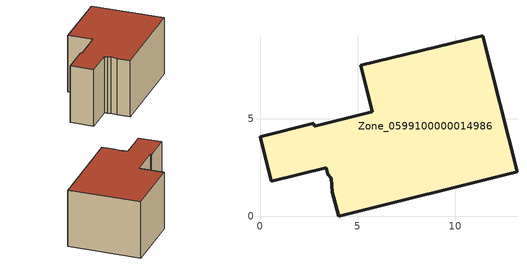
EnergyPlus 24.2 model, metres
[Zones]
Zone_0599100000014986
 floor ground (C_G): 3.71,1.23 3.64,1.95 3.48,2.15 3.39,2.5 0.58,1.8 0,4.07 2.75,4.76 2.79,4.61 5.76,5.36 5.15,7.74 11.4,9.26 13.16,2.27 4.02,0 z0
 wall outside (C_F): 3.64,1.95 3.71,1.23 4.02,0 13.16,2.27 11.4,9.26 5.15,7.74 5.76,5.36 2.79,4.61 2.75,4.76 0,4.07 0.58,1.8 3.39,2.5 3.48,2.15 3.64,1.95 z0:5.9
 roof outside (C_R): 3.39,2.5 3.48,2.15 3.64,1.95 3.71,1.23 4.02,0 13.16,2.27 11.4,9.26 5.15,7.74 5.76,5.36 2.79,4.61 2.75,4.76 0,4.07 0.58,1.8 z5.9
[BUILDING]
Pand.0599100000014986: North Axis=0; Terrain=City; Loads Convergence Tolerance Value=0.04; Temperature Convergence Tolerance Value=0.4; Solar Distribution=FullExterior; Maximum Number of Warmup Days=25; Minimum Number of Warmup Days=1
[Site:Location]
Rotterdam.The.Hague.AP_ZH_NLD Design_Conditions: Latitude=51.96; Longitude=4.45; Time Zone=1; Elevation=-4.5
[SITE:GROUNDTEMPERATURE:BUILDINGSURFACE]
18, 18, 18, 18, 18, 18, 18, 18, 18, 18, 18, 18
[MATERIAL] Thermal Absorptance=0.9; Solar Absorptance=0.7; Visible Absorptance=0.7
Name | Roughness | Thickness | Conductivity | Density | Specific Heat
G.TI.1965-1974 | MediumSmooth | 0.15 | 0.882353 | 540 | 1210
F.TI.1965-1974 | Rough | 0.3 | 0.697674 | 1920 | 840
R.TI.1965-1974 | MediumRough | 0.2 | 0.232558 | 1500 | 1000
[CONSTRUCTION]
C_G: G.TI.1965-1974
C_F: F.TI.1965-1974
C_R: R.TI.1965-1974
[ZONE]
Zone_0599100000014986: Type=1; Multiplier=1; Ceiling Height=Autocalculate; Volume=Autocalculate; Floor Area=autocalculate; Part of Total Floor Area=Yes
[ZONEINFILTRATION:DESIGNFLOWRATE]
Infil_Zone_0599100000014986: Zone or ZoneList or Space or SpaceList=Zone_0599100000014986; Schedule=AlwaysOn; Design Flow Rate Calculation Method=Flow/Area; Flow Rate per Floor Area=0.003; Constant Term Coefficient=1; Temperature Term Coefficient=0; Velocity Term Coefficient=0; Velocity Squared Term Coefficient=0
[HVACTEMPLATE:ZONE:IDEALLOADSAIRSYSTEM]
Zone_0599100000014986: Maximum Heating Supply Air Temperature=50; Minimum Cooling Supply Air Temperature=13; Maximum Heating Supply Air Humidity Ratio=0.0156; Minimum Cooling Supply Air Humidity Ratio=0.0077; Heating Limit=NoLimit; Cooling Limit=NoLimit; Dehumidification Control Type=ConstantSensibleHeatRatio; Cooling Sensible Heat Ratio=0.7; Dehumidification Setpoint=60; Humidification Control Type=None; Humidification Setpoint=30; Outdoor Air Method=None; Outdoor Air Flow Rate per Person=0.00944; Outdoor Air Flow Rate per Zone Floor Area=0; Outdoor Air Flow Rate per Zone=0; Demand Controlled Ventilation Type=None; Outdoor Air Economizer Type=NoEconomizer; Heat Recovery Type=None; Sensible Heat Recovery Effectiveness=0.7; Latent Heat Recovery Effectiveness=0.65
[ZONECONTROL:THERMOSTAT]
ThermostatControl_Zone_0599100000014986: Zone or ZoneList=Zone_0599100000014986; Control Type Schedule=DualSetpointControlType; Control 1=Thermostat_Zone_0599100000014986; Temperature Difference Between Cutout And Setpoint=0
[THERMOSTATSETPOINT:DUALSETPOINT]
Thermostat_Zone_0599100000014986: Heating Setpoint Temperature Schedule=HeatingSetpoint_Zone_0599100000014986; Cooling Setpoint Temperature Schedule=CoolingSetpoint_Zone_0599100000014986
[SCHEDULE:COMPACT]
HeatingSetpoint_Zone_0599100000014986: Through: 12/31, For: AllDays, Until: 24:00, 21
CoolingSetpoint_Zone_0599100000014986: Through: 12/31, For: AllDays, Until: 24:00, 24
DualSetpointControlType: Through: 12/31, For: AllDays, Until: 24:00, 4
AlwaysOn: Through: 12/31, For: AllDays, Until: 24:00, 1
